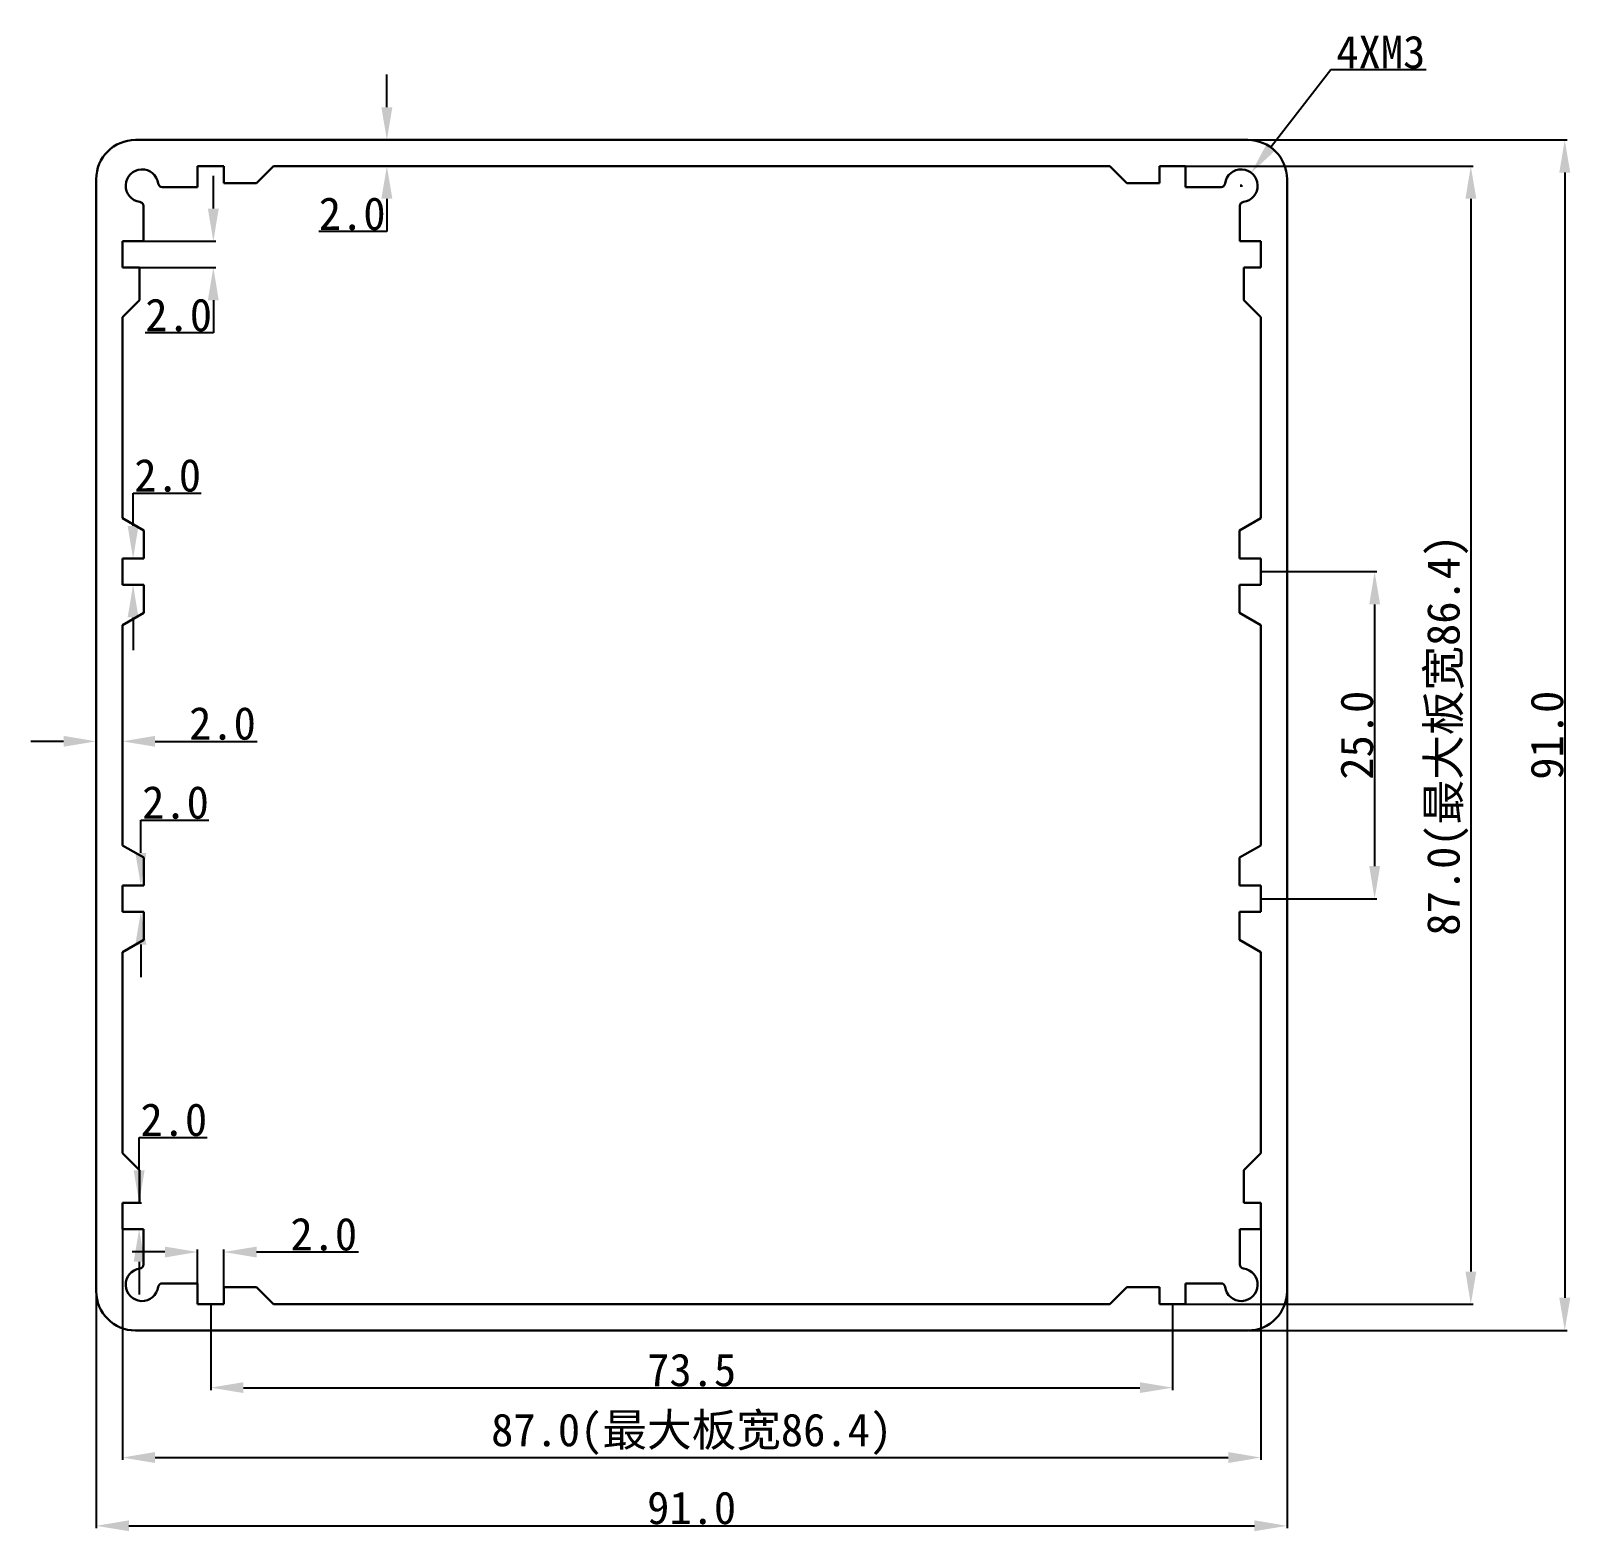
# Model space of a CAD drawing. Header units: inches. Extents: x 49 to 167, y 9 to 124.
import ezdxf

# ---------------------------------------------------------------- set-up
doc = ezdxf.new("R2010")
doc.units = ezdxf.units.IN
doc.header["$MEASUREMENT"] = 0
doc.layers.get('Defpoints').update_dxf_attribs({"color": 3})
doc.layers.add('壳体层', color=7, linetype='Continuous', lineweight=30)
doc.layers.add('标注层', color=7, linetype='Continuous')
doc.layers.add('槽宽标注', color=30, linetype='Continuous')
doc.styles.get("Standard").update_dxf_attribs({"font": 'simhei.ttf'})
doc.dimstyles.get("Standard").update_dxf_attribs({"dimtxt": 2.5, "dimasz": 2.5, "dimexe": 0.18, "dimexo": 0.0625, "dimgap": 0.09, "dimtad": 1, "dimtoh": 1, "dimdec": 1, "dimzin": 0, "dimdsep": 46, "dimtxsty": 'Standard', "dimcen": 0.09, "dimadec": 0, "dimazin": 0, "dimtfac": 1, "dimtdec": 1, "dimtofl": 0, "dimtmove": 0, "dimatfit": 3, "dimfxl": 1, "dimtolj": 1, "dimtzin": 0, "dimarcsym": 0})

# ---------------------------------------------------------------- blocks, each defined once
blk = doc.blocks.new('*D2')
at = {"layer": 'Defpoints', "color": 0, "transparency": 16777216}
for p in [(54.42, 33.04), (145.42, 33.04), (145.42, 9.32)]:
    blk.add_point(p, dxfattribs=at)
at = {"layer": '标注层', "color": 0, "lineweight": -2, "transparency": 16777216}
for p, q in [((54.42, 32.98), (54.42, 9.14)), ((145.42, 32.98), (145.42, 9.14)), ((56.92, 9.32), (142.92, 9.32))]:
    blk.add_line(p, q, dxfattribs=at)
at = {"layer": '标注层', "color": 0, "transparency": 16777216}
for points in [[(56.92, 9.74), (56.92, 8.91), (54.42, 9.32)], [(142.92, 9.74), (142.92, 8.91), (145.42, 9.32)]]:
    blk.add_solid(points, dxfattribs=at)
at = {"layer": '标注层', "color": 0, "transparency": 16777216, "insert": (99.92, 10.68), "char_height": 2.5, "attachment_point": 5}
blk.add_mtext('\\A1;91.0', dxfattribs=at)
blk = doc.blocks.new('*D3')
at = {"layer": 'Defpoints', "color": 0, "transparency": 16777216}
for p in [(64.17, 30.25), (62.17, 27.05), (64.17, 26.9)]:
    blk.add_point(p, dxfattribs=at)
at = {"layer": '标注层', "color": 0, "lineweight": -2, "transparency": 16777216}
for p, q in [((59.67, 30.25), (57.17, 30.25)), ((62.17, 27.11), (62.17, 30.43)), ((64.17, 26.96), (64.17, 30.43)), ((66.67, 30.25), (74.46, 30.25))]:
    blk.add_line(p, q, dxfattribs=at)
at = {"layer": '标注层', "color": 0, "transparency": 16777216}
for points in [[(59.67, 30.66), (59.67, 29.83), (62.17, 30.25)], [(66.67, 30.66), (66.67, 29.83), (64.17, 30.25)]]:
    blk.add_solid(points, dxfattribs=at)
at = {"layer": '标注层', "color": 0, "transparency": 16777216, "insert": (71.81, 31.6), "char_height": 2.5, "attachment_point": 5}
blk.add_mtext('\\A1;2.0', dxfattribs=at)
blk = doc.blocks.new('*D4')
at = {"layer": 'Defpoints', "color": 0, "transparency": 16777216}
for p in [(56.42, 33), (143.42, 33), (143.42, 14.54)]:
    blk.add_point(p, dxfattribs=at)
at = {"layer": '槽宽标注', "color": 0, "lineweight": -2, "transparency": 16777216}
for p, q in [((56.42, 32.93), (56.42, 14.36)), ((143.42, 32.93), (143.42, 14.36)), ((58.92, 14.54), (140.92, 14.54))]:
    blk.add_line(p, q, dxfattribs=at)
at = {"layer": '槽宽标注', "color": 0, "transparency": 16777216}
for points in [[(58.92, 14.96), (58.92, 14.12), (56.42, 14.54)], [(140.92, 14.96), (140.92, 14.12), (143.42, 14.54)]]:
    blk.add_solid(points, dxfattribs=at)
at = {"layer": '槽宽标注', "color": 0, "transparency": 16777216, "insert": (99.92, 16.32), "char_height": 2.5, "attachment_point": 5}
blk.add_mtext('\\A1;87.0(最大板宽86.4)', dxfattribs=at)
blk = doc.blocks.new('*D5')
at = {"layer": 'Defpoints', "color": 0, "transparency": 16777216}
for p in [(63.17, 26.25), (136.67, 26.25), (136.67, 19.88)]:
    blk.add_point(p, dxfattribs=at)
at = {"layer": '标注层', "color": 0, "lineweight": -2, "transparency": 16777216}
for p, q in [((63.17, 26.19), (63.17, 19.7)), ((136.67, 26.19), (136.67, 19.7)), ((65.67, 19.88), (134.17, 19.88))]:
    blk.add_line(p, q, dxfattribs=at)
at = {"layer": '标注层', "color": 0, "transparency": 16777216}
for points in [[(65.67, 20.3), (65.67, 19.47), (63.17, 19.88)], [(134.17, 20.3), (134.17, 19.47), (136.67, 19.88)]]:
    blk.add_solid(points, dxfattribs=at)
at = {"layer": '标注层', "color": 0, "transparency": 16777216, "insert": (99.92, 21.22), "char_height": 2.5, "attachment_point": 5}
blk.add_mtext('\\A1;73.5', dxfattribs=at)
blk = doc.blocks.new('*D6')
at = {"layer": 'Defpoints', "color": 0, "transparency": 16777216}
for p in [(57.22, 34), (57.7, 34), (57.22, 32)]:
    blk.add_point(p, dxfattribs=at)
at = {"layer": '标注层', "color": 0, "lineweight": -2, "transparency": 16777216}
for p, q in [((57.7, 36.5), (57.7, 39)), ((57.7, 39), (62.9, 39)), ((57.28, 34), (57.88, 34)), ((57.28, 32), (57.88, 32)), ((57.7, 29.5), (57.7, 27))]:
    blk.add_line(p, q, dxfattribs=at)
at = {"layer": '标注层', "color": 0, "transparency": 16777216}
for points in [[(57.28, 36.5), (58.12, 36.5), (57.7, 34)], [(57.28, 29.5), (58.12, 29.5), (57.7, 32)]]:
    blk.add_solid(points, dxfattribs=at)
at = {"layer": '标注层', "color": 0, "transparency": 16777216, "insert": (60.35, 40.35), "char_height": 2.5, "attachment_point": 5}
blk.add_mtext('\\A1;2.0', dxfattribs=at)
blk = doc.blocks.new('*D7')
at = {"layer": 'Defpoints', "color": 0, "transparency": 16777216}
for p in [(57.7, 58.25), (57.83, 58.25), (57.7, 56.25)]:
    blk.add_point(p, dxfattribs=at)
at = {"layer": '标注层', "color": 0, "lineweight": -2, "transparency": 16777216}
for p, q in [((57.83, 60.75), (57.83, 63.25)), ((57.83, 63.25), (63.03, 63.25)), ((57.76, 58.25), (58.01, 58.25)), ((57.76, 56.25), (58.01, 56.25)), ((57.83, 53.75), (57.83, 51.25))]:
    blk.add_line(p, q, dxfattribs=at)
at = {"layer": '标注层', "color": 0, "transparency": 16777216}
for points in [[(57.41, 60.75), (58.25, 60.75), (57.83, 58.25)], [(57.41, 53.75), (58.25, 53.75), (57.83, 56.25)]]:
    blk.add_solid(points, dxfattribs=at)
at = {"layer": '标注层', "color": 0, "transparency": 16777216, "insert": (60.48, 64.6), "char_height": 2.5, "attachment_point": 5}
blk.add_mtext('\\A1;2.0', dxfattribs=at)
blk = doc.blocks.new('*D8')
at = {"layer": 'Defpoints', "color": 0, "transparency": 16777216}
for p in [(57.24, 83.25), (57.24, 83.25), (57.24, 81.25)]:
    blk.add_point(p, dxfattribs=at)
at = {"layer": '标注层', "color": 0, "lineweight": -2, "transparency": 16777216}
for p, q in [((57.24, 85.75), (57.24, 88.25)), ((57.24, 88.25), (62.44, 88.25)), ((57.3, 83.25), (57.42, 83.25)), ((57.3, 81.25), (57.42, 81.25)), ((57.24, 78.75), (57.24, 76.25))]:
    blk.add_line(p, q, dxfattribs=at)
at = {"layer": '标注层', "color": 0, "transparency": 16777216}
for points in [[(56.82, 85.75), (57.65, 85.75), (57.24, 83.25)], [(56.82, 78.75), (57.65, 78.75), (57.24, 81.25)]]:
    blk.add_solid(points, dxfattribs=at)
at = {"layer": '标注层', "color": 0, "transparency": 16777216, "insert": (59.88, 89.6), "char_height": 2.5, "attachment_point": 5}
blk.add_mtext('\\A1;2.0', dxfattribs=at)
blk = doc.blocks.new('*D9')
at = {"layer": 'Defpoints', "color": 0, "transparency": 16777216}
for p in [(57.24, 107.5), (57.07, 105.5), (63.37, 105.5)]:
    blk.add_point(p, dxfattribs=at)
at = {"layer": '标注层', "color": 0, "lineweight": -2, "transparency": 16777216}
for p, q in [((63.37, 110), (63.37, 112.5)), ((57.3, 107.5), (63.55, 107.5)), ((57.13, 105.5), (63.55, 105.5)), ((63.37, 103), (63.37, 100.5)), ((63.37, 100.5), (58.16, 100.5))]:
    blk.add_line(p, q, dxfattribs=at)
at = {"layer": '标注层', "color": 0, "transparency": 16777216}
for points in [[(62.95, 110), (63.78, 110), (63.37, 107.5)], [(62.95, 103), (63.78, 103), (63.37, 105.5)]]:
    blk.add_solid(points, dxfattribs=at)
at = {"layer": '标注层', "color": 0, "transparency": 16777216, "insert": (60.72, 101.86), "char_height": 2.5, "attachment_point": 5}
blk.add_mtext('\\A1;2.0', dxfattribs=at)
blk = doc.blocks.new('*D10')
at = {"layer": 'Defpoints', "color": 0, "transparency": 16777216}
for p in [(76.63, 115.25), (76.63, 113.25), (76.63, 113.25)]:
    blk.add_point(p, dxfattribs=at)
at = {"layer": '标注层', "color": 0, "lineweight": -2, "transparency": 16777216}
for p, q in [((76.63, 117.75), (76.63, 120.25)), ((76.57, 115.25), (76.45, 115.25)), ((76.57, 113.25), (76.45, 113.25)), ((76.63, 110.75), (76.63, 108.25)), ((76.63, 108.25), (71.43, 108.25))]:
    blk.add_line(p, q, dxfattribs=at)
at = {"layer": '标注层', "color": 0, "transparency": 16777216}
for points in [[(76.21, 117.75), (77.05, 117.75), (76.63, 115.25)], [(76.21, 110.75), (77.05, 110.75), (76.63, 113.25)]]:
    blk.add_solid(points, dxfattribs=at)
at = {"layer": '标注层', "color": 0, "transparency": 16777216, "insert": (73.98, 109.6), "char_height": 2.5, "attachment_point": 5}
blk.add_mtext('\\A1;2.0', dxfattribs=at)
blk = doc.blocks.new('*D11')
at = {"layer": 'Defpoints', "color": 0, "transparency": 16777216}
for p in [(54.42, 69.75), (56.42, 69.75), (56.42, 69.28)]:
    blk.add_point(p, dxfattribs=at)
at = {"layer": '标注层', "color": 0, "lineweight": -2, "transparency": 16777216}
for p, q in [((54.42, 69.69), (54.42, 69.1)), ((56.42, 69.69), (56.42, 69.1)), ((51.92, 69.28), (49.42, 69.28)), ((58.92, 69.28), (66.71, 69.28))]:
    blk.add_line(p, q, dxfattribs=at)
at = {"layer": '标注层', "color": 0, "transparency": 16777216}
for points in [[(51.92, 69.7), (51.92, 68.87), (54.42, 69.28)], [(58.92, 69.7), (58.92, 68.87), (56.42, 69.28)]]:
    blk.add_solid(points, dxfattribs=at)
at = {"layer": '标注层', "color": 0, "transparency": 16777216, "insert": (64.07, 70.64), "char_height": 2.5, "attachment_point": 5}
blk.add_mtext('\\A1;2.0', dxfattribs=at)
blk = doc.blocks.new('*D12')
at = {"layer": 'Defpoints', "color": 0, "transparency": 16777216}
for p in [(142.68, 112.74), (141.16, 110.76)]:
    blk.add_point(p, dxfattribs=at)
at = {"layer": '标注层', "color": 0, "lineweight": -2, "transparency": 16777216}
for p, q in [((148.76, 120.61), (144.21, 114.72)), ((156.06, 120.61), (148.76, 120.61)), ((141.92, 111.66), (141.92, 111.84)), ((141.83, 111.75), (142.01, 111.75))]:
    blk.add_line(p, q, dxfattribs=at)
at = {"layer": '标注层', "color": 0, "transparency": 16777216}
blk.add_solid([(143.88, 114.97), (144.54, 114.46), (142.68, 112.74)], dxfattribs=at)
at = {"layer": '标注层', "color": 0, "transparency": 16777216, "insert": (152.58, 121.95), "char_height": 2.5, "attachment_point": 5}
blk.add_mtext('\\A1;{\\f@SimHei|b0|i0|c134|p49;4XM3}', dxfattribs=at)
blk = doc.blocks.new('*D13')
at = {"layer": 'Defpoints', "color": 0, "transparency": 16777216}
for p in [(142.42, 115.25), (142.42, 24.25), (166.64, 24.25)]:
    blk.add_point(p, dxfattribs=at)
at = {"layer": '标注层', "color": 0, "lineweight": -2, "transparency": 16777216}
for p, q in [((142.48, 115.25), (166.82, 115.25)), ((166.64, 112.75), (166.64, 26.75)), ((142.48, 24.25), (166.82, 24.25))]:
    blk.add_line(p, q, dxfattribs=at)
at = {"layer": '标注层', "color": 0, "transparency": 16777216}
for points in [[(166.22, 112.75), (167.06, 112.75), (166.64, 115.25)], [(166.22, 26.75), (167.06, 26.75), (166.64, 24.25)]]:
    blk.add_solid(points, dxfattribs=at)
at = {"layer": '标注层', "color": 0, "transparency": 16777216, "insert": (165.29, 69.75), "char_height": 2.5, "attachment_point": 5, "rotation": 90}
blk.add_mtext('\\A1;91.0', dxfattribs=at)
blk = doc.blocks.new('*D14')
at = {"layer": 'Defpoints', "color": 0, "transparency": 16777216}
for p in [(136.67, 113.25), (136.67, 26.25), (159.46, 26.25)]:
    blk.add_point(p, dxfattribs=at)
at = {"layer": '槽宽标注', "color": 0, "lineweight": -2, "transparency": 16777216}
for p, q in [((136.74, 113.25), (159.64, 113.25)), ((159.46, 110.75), (159.46, 28.75)), ((136.74, 26.25), (159.64, 26.25))]:
    blk.add_line(p, q, dxfattribs=at)
at = {"layer": '槽宽标注', "color": 0, "transparency": 16777216}
for points in [[(159.05, 110.75), (159.88, 110.75), (159.46, 113.25)], [(159.05, 28.75), (159.88, 28.75), (159.46, 26.25)]]:
    blk.add_solid(points, dxfattribs=at)
at = {"layer": '槽宽标注', "color": 0, "transparency": 16777216, "insert": (157.69, 69.75), "char_height": 2.5, "attachment_point": 5, "rotation": 90}
blk.add_mtext('\\A1;87.0(最大板宽86.4)', dxfattribs=at)
blk = doc.blocks.new('*D15')
at = {"layer": 'Defpoints', "color": 0, "transparency": 16777216}
for p in [(143.42, 82.25), (143.42, 57.25), (152.11, 57.25)]:
    blk.add_point(p, dxfattribs=at)
at = {"layer": '标注层', "color": 0, "lineweight": -2, "transparency": 16777216}
for p, q in [((143.48, 82.25), (152.29, 82.25)), ((152.11, 79.75), (152.11, 59.75)), ((143.48, 57.25), (152.29, 57.25))]:
    blk.add_line(p, q, dxfattribs=at)
at = {"layer": '标注层', "color": 0, "transparency": 16777216}
for points in [[(151.7, 79.75), (152.53, 79.75), (152.11, 82.25)], [(151.7, 59.75), (152.53, 59.75), (152.11, 57.25)]]:
    blk.add_solid(points, dxfattribs=at)
at = {"layer": '标注层', "color": 0, "transparency": 16777216, "insert": (150.76, 69.75), "char_height": 2.5, "attachment_point": 5, "rotation": 90}
blk.add_mtext('\\A1;25.0', dxfattribs=at)

msp = doc.modelspace()

# ---------------------------------------------------------------- linework, layer by layer
at = {"layer": '壳体层'}
for p, q in [((57.42, 115.25), (142.42, 115.25)), ((62.17, 113.25), (62.17, 111.65)), ((62.17, 113.25), (64.17, 113.25)), ((64.17, 113.25), (64.17, 111.95)), ((66.67, 111.95), (67.97, 113.25)), ((67.97, 113.25), (131.87, 113.25)), ((133.17, 111.95), (131.87, 113.25)), ((137.67, 113.25), (135.67, 113.25)), ((135.67, 113.25), (135.67, 111.95)), ((137.67, 113.25), (137.67, 111.65)), ((54.42, 112.25), (54.42, 27.25)), ((64.17, 111.95), (66.67, 111.95)), ((135.67, 111.95), (133.17, 111.95)), ((145.42, 112.25), (145.42, 27.25)), ((62.17, 111.65), (59.46, 111.65)), ((137.67, 111.65), (140.38, 111.65)), ((58.02, 107.5), (58.02, 110.21)), ((141.82, 107.5), (141.82, 110.21)), ((56.42, 107.5), (58.02, 107.5)), ((56.42, 107.5), (56.42, 105.5)), ((143.42, 107.5), (141.82, 107.5)), ((143.42, 107.5), (143.42, 105.5)), ((56.42, 105.5), (57.72, 105.5)), ((57.72, 105.5), (57.72, 103)), ((143.42, 105.5), (142.12, 105.5)), ((142.12, 105.5), (142.12, 103)), ((57.72, 103), (56.42, 101.7)), ((142.12, 103), (143.42, 101.7)), ((56.42, 101.7), (56.42, 86.33)), ((143.42, 101.7), (143.42, 86.33)), ((56.42, 86.33), (58.06, 85.4)), ((143.42, 86.33), (141.78, 85.4)), ((58.06, 85.4), (58.06, 83.25)), ((141.78, 85.4), (141.78, 83.25)), ((58.06, 83.25), (56.42, 83.25)), ((56.42, 81.25), (56.42, 83.25)), ((141.78, 83.25), (143.42, 83.25)), ((143.42, 81.25), (143.42, 83.25)), ((56.42, 81.25), (58.06, 81.25)), ((58.06, 79.1), (58.06, 81.25)), ((143.42, 81.25), (141.78, 81.25)), ((141.78, 79.1), (141.78, 81.25)), ((56.42, 78.17), (58.06, 79.1)), ((143.42, 78.17), (141.78, 79.1)), ((56.42, 78.17), (56.42, 61.33)), ((143.42, 78.17), (143.42, 61.33)), ((56.42, 61.33), (58.06, 60.4)), ((143.42, 61.33), (141.78, 60.4)), ((58.06, 60.4), (58.06, 58.25)), ((141.78, 60.4), (141.78, 58.25)), ((56.42, 58.25), (58.06, 58.25)), ((56.42, 58.25), (56.42, 56.25)), ((143.42, 58.25), (141.78, 58.25)), ((143.42, 58.25), (143.42, 56.25)), ((58.06, 56.25), (56.42, 56.25)), ((58.06, 54.1), (58.06, 56.25)), ((141.78, 54.1), (141.78, 56.25)), ((141.78, 56.25), (143.42, 56.25)), ((56.42, 53.17), (58.06, 54.1)), ((56.42, 37.8), (56.42, 53.17)), ((143.42, 53.17), (141.78, 54.1)), ((143.42, 37.8), (143.42, 53.17)), ((57.72, 36.5), (56.42, 37.8)), ((142.12, 36.5), (143.42, 37.8)), ((57.72, 34), (57.72, 36.5)), ((142.12, 34), (142.12, 36.5)), ((56.42, 32), (56.42, 34)), ((56.42, 34), (57.72, 34)), ((143.42, 34), (142.12, 34)), ((143.42, 32), (143.42, 34)), ((56.42, 32), (58.02, 32)), ((58.02, 32), (58.02, 29.29)), ((143.42, 32), (141.82, 32)), ((141.82, 32), (141.82, 29.29)), ((62.17, 27.85), (59.46, 27.85)), ((62.17, 26.25), (62.17, 27.85)), ((64.17, 26.25), (64.17, 27.55)), ((64.17, 27.55), (66.67, 27.55)), ((66.67, 27.55), (67.97, 26.25)), ((133.17, 27.55), (131.87, 26.25)), ((135.67, 27.55), (133.17, 27.55)), ((135.67, 26.25), (135.67, 27.55)), ((137.67, 26.25), (137.67, 27.85)), ((137.67, 27.85), (140.38, 27.85)), ((62.17, 26.25), (64.17, 26.25)), ((67.97, 26.25), (131.87, 26.25)), ((137.67, 26.25), (135.67, 26.25)), ((57.42, 24.25), (142.42, 24.25))]:
    msp.add_line(p, q, dxfattribs=at)
for centre, radius, start, end in [((57.42, 112.25), 3, 90, 180), ((142.42, 112.25), 3, 0, 90), ((57.92, 111.75), 1.25, 7.4042, 262.5958), ((141.92, 111.75), 1.25, 277.4042, 172.5958), ((59.46, 111.95), 0.3, 187.4042, 270), ((140.38, 111.95), 0.3, 270, 352.5958), ((57.72, 110.21), 0.3, 0, 82.5958), ((142.12, 110.21), 0.3, 97.4042, 180), ((57.92, 27.75), 1.25, 97.4042, 352.5958), ((57.72, 29.29), 0.3, 277.4042, 0), ((141.92, 27.75), 1.25, 187.4042, 82.5958), ((142.12, 29.29), 0.3, 180, 262.5958), ((57.42, 27.25), 3, 180, 270), ((59.46, 27.55), 0.3, 90, 172.5958), ((140.38, 27.55), 0.3, 7.4042, 90), ((142.42, 27.25), 3, 270, 0)]:
    msp.add_arc(centre, radius, start, end, dxfattribs=at)

# ---------------------------------------------------------------- dimensions: what is measured, and where the dimension line sits
at = {"layer": '标注层'}
dim = msp.add_diameter_dim_2p(p1=(141.16, 110.76), p2=(142.68, 112.74), text='{\\f@SimHei|b0|i0|c134|p49;4XM3}', dimstyle='Standard', dxfattribs=at)
dim.commit()
dim.dimension.update_dxf_attribs({"geometry": '*D12', "text_midpoint": (152.58, 120.61), "dimtype": 163})
for base, p1, p2, picture, middle in [((76.63, 113.25), (76.63, 115.25), (76.63, 113.25), '*D10', (73.98, 109.6)), ((63.37, 105.5), (57.24, 107.5), (57.07, 105.5), '*D9', (60.72, 101.86)), ((57.24, 83.25), (57.24, 81.25), (57.24, 83.25), '*D8', (59.88, 89.6)), ((152.11, 57.25), (143.42, 82.25), (143.42, 57.25), '*D15', (150.76, 69.75)), ((57.83, 58.25), (57.7, 56.25), (57.7, 58.25), '*D7', (60.48, 64.6)), ((57.7, 34), (57.22, 32), (57.22, 34), '*D6', (60.35, 40.35))]:
    dim = msp.add_linear_dim(base=base, p1=p1, p2=p2, angle=90, dimstyle='Standard', dxfattribs=at)
    dim.commit()
    dim.dimension.update_dxf_attribs({"geometry": picture, "text_midpoint": middle})
dim = msp.add_linear_dim(base=(166.64, 24.25), p1=(142.42, 115.25), p2=(142.42, 24.25), angle=90, dimstyle='Standard', dxfattribs=at)
dim.commit()
dim.dimension.update_dxf_attribs({"geometry": '*D13', "text_midpoint": (166.64, 69.75), "dimtype": 160})
for base, p1, p2, picture, middle in [((56.42, 69.28), (54.42, 69.75), (56.42, 69.75), '*D11', (64.07, 70.64)), ((145.42, 9.32), (54.42, 33.04), (145.42, 33.04), '*D2', (99.92, 10.68)), ((64.17, 30.25), (62.17, 27.05), (64.17, 26.9), '*D3', (71.81, 31.6)), ((136.67, 19.88), (63.17, 26.25), (136.67, 26.25), '*D5', (99.92, 21.22))]:
    dim = msp.add_linear_dim(base=base, p1=p1, p2=p2, dimstyle='Standard', dxfattribs=at)
    dim.commit()
    dim.dimension.update_dxf_attribs({"geometry": picture, "text_midpoint": middle})
at = {"layer": '槽宽标注'}
dim = msp.add_linear_dim(base=(159.46, 26.25), p1=(136.67, 113.25), p2=(136.67, 26.25), angle=90, text='<>(最大板宽86.4)', dimstyle='Standard', dxfattribs=at)
dim.commit()
dim.dimension.update_dxf_attribs({"geometry": '*D14', "text_midpoint": (159.46, 69.75), "dimtype": 160})
dim = msp.add_linear_dim(base=(143.42, 14.54), p1=(56.42, 33), p2=(143.42, 33), text='<>(最大板宽86.4)', dimstyle='Standard', dxfattribs=at)
dim.commit()
dim.dimension.update_dxf_attribs({"geometry": '*D4', "text_midpoint": (99.92, 16.32)})

doc.saveas('drawing.dxf')
